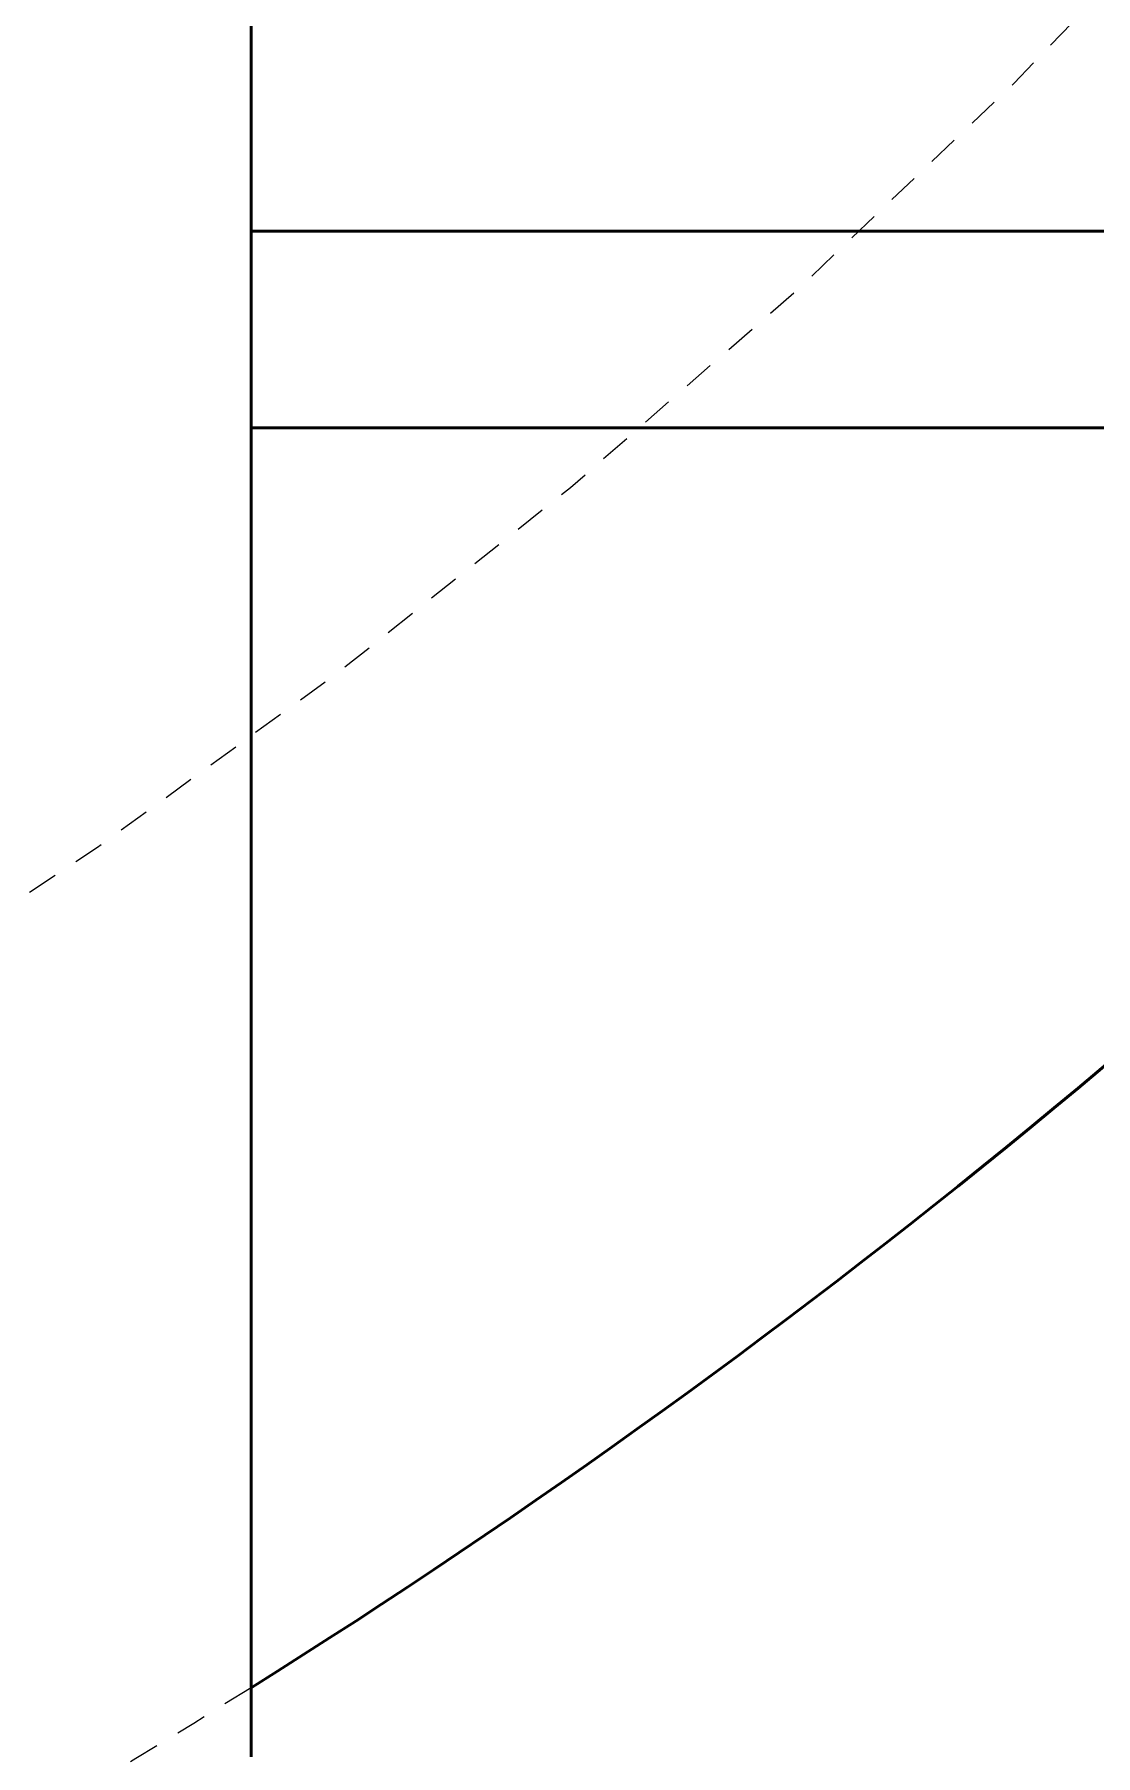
# Model space of a CAD drawing. Header units: millimetres. Extents: x 0 to 860, y -24 to 617.
# Drawn here: x 580.65 to 584.96, y 449.84 to 456.84 of the extents above; entities that cross this region are included whole.
import ezdxf

# ---------------------------------------------------------------- set-up
doc = ezdxf.new("R2010")
doc.units = ezdxf.units.MM
doc.linetypes.add('HIDDEN2', pattern=[0.1875, 0.125, -0.0625])
doc.layers.add('Hidden', color=7, linetype='HIDDEN2', lineweight=25)
doc.layers.add('Visible', color=7, linetype='Continuous', lineweight=50)

msp = doc.modelspace()

# ---------------------------------------------------------------- linework, layer by layer
at = {"layer": 'Hidden'}
for radius, start, end in [(24.3, 237.82306, 137.18047), (27.5, 244.51664, 325.20984)]:
    msp.add_arc((565.2275, 476.1358), radius, start, end, dxfattribs=at)
at = {"layer": 'Hidden', "extrusion": (1e-16, 0, -1)}
msp.add_arc((-565.2275, 476.1358), 30.7, 237.93466, 246.12923, dxfattribs=at)
at = {"layer": 'Visible', "extrusion": (0, 1, 0)}
for p, q in [((581.5257, 449.8389), (581.5257, 461.4389)), ((581.5257, 456.0389), (588.5257, 456.0389)), ((588.5257, 455.2389), (581.5257, 455.2389))]:
    msp.add_line(p, q, dxfattribs=at)
at = {"layer": 'Visible', "extrusion": (1e-16, 0, -1)}
msp.add_arc((-565.2275, 476.1358), 30.7, 222.8969, 237.93466, dxfattribs=at)

doc.saveas('drawing.dxf')
